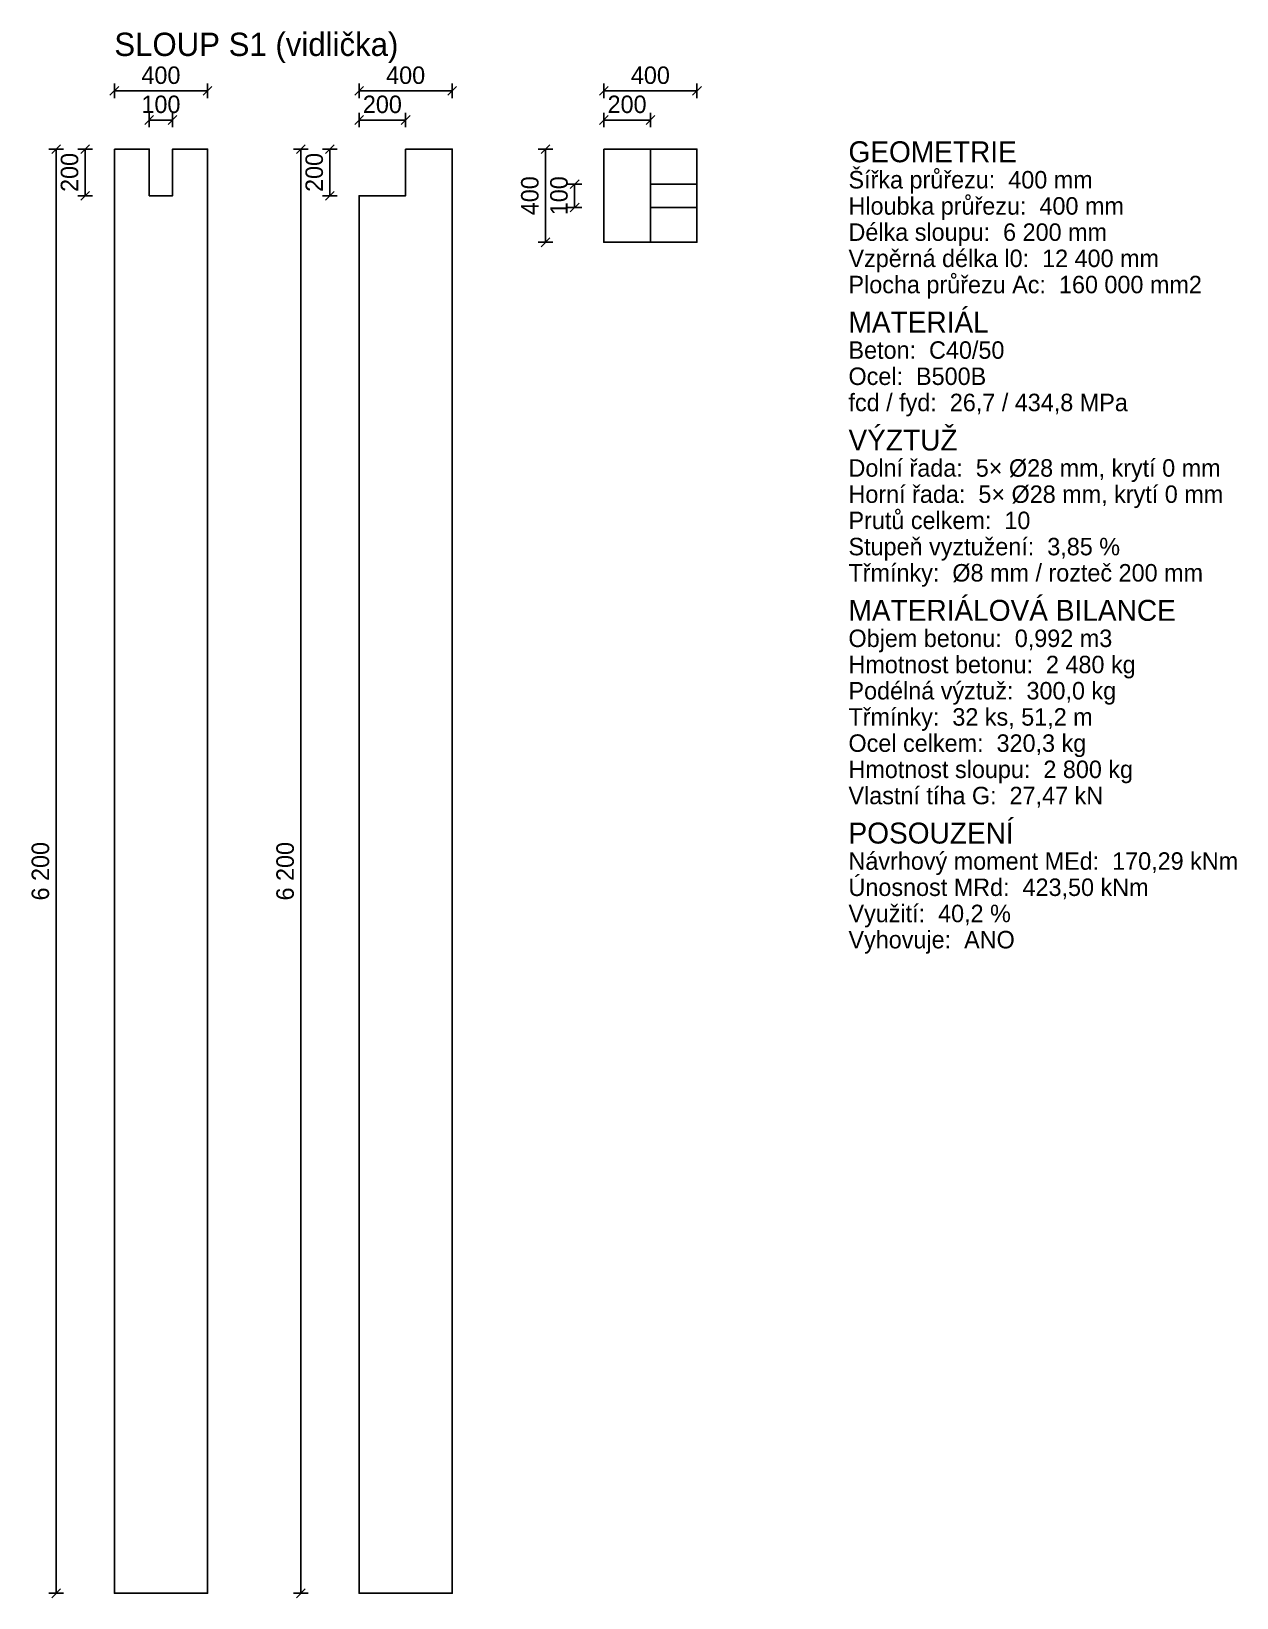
# Model space of a CAD drawing. Header units: millimetres. Extents: x -356 to 4816, y -6219 to 506.
import ezdxf
from ezdxf.enums import TextEntityAlignment as Align

# ---------------------------------------------------------------- set-up
doc = ezdxf.new("R2010")
doc.units = ezdxf.units.MM
doc.layers.add('OPTICORS_BETON', color=7, linetype='CONTINUOUS')
doc.layers.add('OPTICORS_KOTY', color=3, linetype='CONTINUOUS')

msp = doc.modelspace()

# ---------------------------------------------------------------- linework, layer by layer
at = {"layer": 'OPTICORS_BETON'}
for p, q in [((2300, 0), (2300, -400)), ((2300, -150), (2500, -150)), ((2300, -250), (2500, -250))]:
    msp.add_line(p, q, dxfattribs=at)
for points in [[(0, 0), (150, 0), (150, -200), (250, -200), (250, 0), (400, 0), (400, -6200), (0, -6200)], [(1250, 0), (1450, 0), (1450, -6200), (1050, -6200), (1050, -200), (1250, -200)], [(2100, 0), (2500, 0), (2500, -400), (2100, -400)]]:
    msp.add_lwpolyline(points, close=True, dxfattribs=at)
at = {"layer": 'OPTICORS_KOTY'}
for p, q in [((0, 281.25), (0, 218.75)), ((400, 281.25), (400, 218.75)), ((1050, 281.25), (1050, 218.75)), ((1450, 281.25), (1450, 218.75)), ((2100, 281.25), (2100, 218.75)), ((2500, 281.25), (2500, 218.75)), ((-18.75, 231.25), (18.75, 268.75)), ((0, 250), (400, 250)), ((381.25, 231.25), (418.75, 268.75)), ((1031.25, 231.25), (1068.75, 268.75)), ((1050, 250), (1450, 250)), ((1431.25, 231.25), (1468.75, 268.75)), ((2081.25, 231.25), (2118.75, 268.75)), ((2100, 250), (2500, 250)), ((2481.25, 231.25), (2518.75, 268.75)), ((131.25, 106.25), (168.75, 143.75)), ((150, 156.25), (150, 93.75)), ((231.25, 106.25), (268.75, 143.75)), ((250, 156.25), (250, 93.75)), ((1031.25, 106.25), (1068.75, 143.75)), ((1050, 156.25), (1050, 93.75)), ((1231.25, 106.25), (1268.75, 143.75)), ((1250, 156.25), (1250, 93.75)), ((2081.25, 106.25), (2118.75, 143.75)), ((2100, 156.25), (2100, 93.75)), ((2281.25, 106.25), (2318.75, 143.75)), ((2300, 156.25), (2300, 93.75)), ((150, 125), (250, 125)), ((1050, 125), (1250, 125)), ((2100, 125), (2300, 125)), ((-281.25, 0), (-218.75, 0)), ((-268.75, -18.75), (-231.25, 18.75)), ((-250, 0), (-250, -6200)), ((-156.25, 0), (-93.75, 0)), ((-143.75, -18.75), (-106.25, 18.75)), ((-125, 0), (-125, -200)), ((768.75, 0), (831.25, 0)), ((781.25, -18.75), (818.75, 18.75)), ((800, 0), (800, -6200)), ((893.75, 0), (956.25, 0)), ((906.25, -18.75), (943.75, 18.75)), ((925, 0), (925, -200)), ((1818.75, 0), (1881.25, 0)), ((1831.25, -18.75), (1868.75, 18.75)), ((1850, 0), (1850, -400)), ((1956.25, -168.75), (1993.75, -131.25)), ((-156.25, -200), (-93.75, -200)), ((-143.75, -218.75), (-106.25, -181.25)), ((893.75, -200), (956.25, -200)), ((906.25, -218.75), (943.75, -181.25)), ((1943.75, -150), (2006.25, -150)), ((1975, -150), (1975, -250)), ((1943.75, -250), (2006.25, -250)), ((1956.25, -268.75), (1993.75, -231.25)), ((1818.75, -400), (1881.25, -400)), ((1831.25, -418.75), (1868.75, -381.25)), ((-268.75, -6218.75), (-231.25, -6181.25)), ((781.25, -6218.75), (818.75, -6181.25)), ((-281.25, -6200), (-218.75, -6200)), ((768.75, -6200), (831.25, -6200))]:
    msp.add_line(p, q, dxfattribs=at)

# ---------------------------------------------------------------- texts
for s, height, p in [('SLOUP S1 (vidlička)', 100, (0, 400)), ('GEOMETRIE', 90, (3150, -56.25)), ('Šířka průřezu:  400 mm', 75, (3150, -168.75)), ('Hloubka průřezu:  400 mm', 75, (3150, -281.25)), ('Délka sloupu:  6 200 mm', 75, (3150, -393.75)), ('Vzpěrná délka l0:  12 400 mm', 75, (3150, -506.25)), ('Plocha průřezu Ac:  160 000 mm2', 75, (3150, -618.75)), ('MATERIÁL', 90, (3150, -787.5)), ('Beton:  C40/50', 75, (3150, -900)), ('Ocel:  B500B', 75, (3150, -1012.5)), ('fcd / fyd:  26,7 / 434,8 MPa', 75, (3150, -1125)), ('VÝZTUŽ', 90, (3150, -1293.75)), ('Dolní řada:  5× %%c28 mm, krytí 0 mm', 75, (3150, -1406.25)), ('Horní řada:  5× %%c28 mm, krytí 0 mm', 75, (3150, -1518.75)), ('Prutů celkem:  10', 75, (3150, -1631.25)), ('Stupeň vyztužení:  3,85 %', 75, (3150, -1743.75)), ('Třmínky:  %%c8 mm / rozteč 200 mm', 75, (3150, -1856.25)), ('MATERIÁLOVÁ BILANCE', 90, (3150, -2025)), ('Objem betonu:  0,992 m3', 75, (3150, -2137.5)), ('Hmotnost betonu:  2 480 kg', 75, (3150, -2250)), ('Podélná výztuž:  300,0 kg', 75, (3150, -2362.5)), ('Třmínky:  32 ks, 51,2 m', 75, (3150, -2475)), ('Ocel celkem:  320,3 kg', 75, (3150, -2587.5)), ('Hmotnost sloupu:  2 800 kg', 75, (3150, -2700)), ('Vlastní tíha G:  27,47 kN', 75, (3150, -2812.5)), ('POSOUZENÍ', 90, (3150, -2981.25)), ('Návrhový moment MEd:  170,29 kNm', 75, (3150, -3093.75)), ('Únosnost MRd:  423,50 kNm', 75, (3150, -3206.25)), ('Využití:  40,2 %', 75, (3150, -3318.75)), ('Vyhovuje:  ANO', 75, (3150, -3431.25))]:
    msp.add_text(s, height=height, dxfattribs=at).set_placement(p)
for s, p in [('400', (200, 317.5)), ('400', (1250, 317.5)), ('400', (2300, 317.5)), ('100', (200, 192.5)), ('200', (1150, 192.5)), ('200', (2200, 192.5))]:
    msp.add_text(s, height=75, dxfattribs=at).set_placement(p, align=Align.MIDDLE)
for s, p in [('200', (-192.5, -100)), ('200', (857.5, -100)), ('400', (1782.5, -200)), ('100', (1907.5, -200)), ('6 200', (-317.5, -3100)), ('6 200', (732.5, -3100))]:
    msp.add_text(s, height=75, rotation=90, dxfattribs=at).set_placement(p, align=Align.MIDDLE)

doc.saveas('drawing.dxf')
